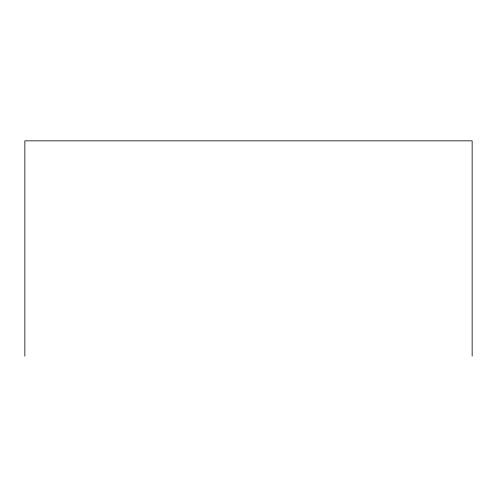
<?xml version="1.0" encoding="UTF-8"?>
<svg xmlns="http://www.w3.org/2000/svg" width="497" height="497" viewBox="0 0 497 497"><rect width="100%" height="100%" fill="white"/><g stroke="black" fill="none" stroke-linecap="round" stroke-linejoin="round"><path stroke-width="0.75" d="M472.15 356.156L472.15 140.844L24.85 140.844L24.85 356.156"/></g></svg>
